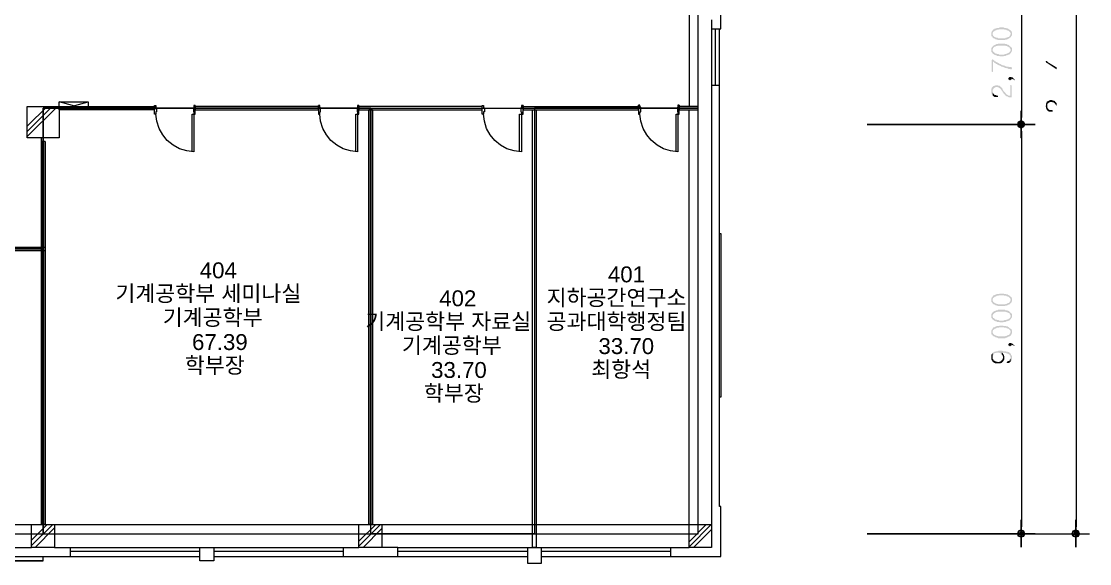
# Model space of a CAD drawing. Header units: millimetres. Extents: x -750 to 99069, y 12094 to 66109.
# Drawn here: x 75588 to 99069, y 16158 to 28080 of the extents above; entities that cross this region are included whole.
import ezdxf

# ---------------------------------------------------------------- set-up
doc = ezdxf.new("R2010")
doc.units = ezdxf.units.MM
for name, color, linetype in [('PDF_문자', 7, 'Continuous'), ('PDF_솔리드 채우기', 7, 'Continuous'), ('PDF_형상', 7, 'Continuous')]:
    doc.layers.add(name, color=color, linetype=linetype)
doc.styles.add('PDF 맑은고딕Semilight', font='Arial.ttf')

msp = doc.modelspace()

# ---------------------------------------------------------------- hatches: boundary and pattern name
at = {"layer": 'PDF_솔리드 채우기', "transparency": 33554559}
for points in [[(96938, 27877), (96938, 27807), (96938, 27817), (96938, 27827), (96948, 27837), (96948, 27847), (96958, 27857), (96968, 27857), (96977, 27867), (96987, 27877), (96997, 27877), (97007, 27886), (97017, 27886), (97027, 27896), (97037, 27896), (97047, 27896), (97067, 27896), (97077, 27906), (97087, 27906), (97096, 27906), (97116, 27906), (97126, 27906), (97136, 27906), (97146, 27906), (97166, 27906), (97176, 27906), (97186, 27906), (97196, 27896), (97215, 27896), (97225, 27896), (97235, 27896), (97245, 27886), (97255, 27886), (97265, 27886), (97265, 27877), (97285, 27877), (97295, 27867), (97305, 27857), (97315, 27847), (97315, 27847), (97324, 27837), (97324, 27827), (97334, 27817), (97334, 27807), (97334, 27728), (97344, 27738), (97344, 27748), (97354, 27758), (97354, 27768), (97364, 27777), (97364, 27787), (97364, 27797), (97364, 27807), (97364, 27817), (97364, 27827), (97364, 27837), (97354, 27847), (97354, 27857), (97344, 27867), (97334, 27877), (97324, 27886), (97315, 27896), (97305, 27896), (97295, 27906), (97295, 27906), (97285, 27916), (97275, 27916), (97265, 27926), (97255, 27926), (97245, 27926), (97225, 27936), (97215, 27936), (97205, 27936), (97196, 27936), (97176, 27946), (97166, 27946), (97156, 27946), (97136, 27946), (97136, 27946), (97116, 27946), (97106, 27946), (97096, 27946), (97077, 27936), (97067, 27936), (97057, 27936), (97047, 27936), (97037, 27936), (97017, 27926), (97007, 27926), (96997, 27916), (96987, 27916), (96977, 27916), (96977, 27906), (96958, 27906), (96948, 27896), (96938, 27886)], [(96908, 27807), (96908, 27797), (96908, 27787), (96908, 27768), (96908, 27758), (96918, 27748), (96928, 27748), (96928, 27738), (96938, 27728), (96948, 27718), (96958, 27708), (96968, 27708), (96977, 27698), (96987, 27698), (96997, 27688), (97007, 27688), (97017, 27688), (97027, 27678), (97037, 27678), (97047, 27678), (97057, 27668), (97077, 27668), (97087, 27668), (97096, 27668), (97116, 27668), (97126, 27668), (97136, 27668), (97146, 27668), (97166, 27668), (97176, 27668), (97186, 27668), (97196, 27668), (97215, 27678), (97225, 27678), (97235, 27678), (97245, 27678), (97255, 27688), (97265, 27688), (97275, 27698), (97285, 27698), (97295, 27698), (97305, 27708), (97315, 27718), (97324, 27728), (97334, 27728), (97334, 27807), (97334, 27797), (97324, 27787), (97324, 27777), (97315, 27768), (97315, 27758), (97305, 27748), (97295, 27738), (97285, 27738), (97265, 27728), (97255, 27728), (97245, 27718), (97235, 27718), (97225, 27718), (97215, 27708), (97205, 27708), (97196, 27708), (97176, 27708), (97166, 27708), (97156, 27708), (97136, 27708), (97136, 27708), (97116, 27708), (97106, 27708), (97096, 27708), (97077, 27708), (97067, 27708), (97057, 27708), (97047, 27718), (97037, 27718), (97027, 27718), (97007, 27728), (96997, 27728), (96997, 27728), (96987, 27738), (96977, 27738), (96968, 27748), (96958, 27758), (96948, 27768), (96948, 27777), (96938, 27787), (96938, 27797), (96938, 27807), (96938, 27877), (96928, 27867), (96918, 27857), (96918, 27847), (96908, 27837), (96908, 27827), (96908, 27817)], [(96908, 27450), (96908, 27440), (96908, 27430), (96908, 27421), (96908, 27411), (96918, 27401), (96928, 27391), (96928, 27381), (96938, 27371), (96948, 27361), (96958, 27361), (96968, 27351), (96977, 27351), (96987, 27341), (96997, 27341), (97007, 27331), (97017, 27331), (97027, 27331), (97037, 27321), (97047, 27321), (97057, 27321), (97077, 27321), (97087, 27321), (97096, 27311), (97116, 27311), (97126, 27311), (97136, 27311), (97146, 27311), (97166, 27311), (97176, 27311), (97186, 27321), (97196, 27321), (97215, 27321), (97225, 27321), (97235, 27331), (97245, 27331), (97255, 27331), (97265, 27341), (97275, 27341), (97285, 27351), (97295, 27351), (97305, 27351), (97315, 27361), (97324, 27371), (97334, 27381), (97334, 27450), (97334, 27440), (97324, 27430), (97324, 27421), (97315, 27411), (97315, 27401), (97305, 27401), (97295, 27391), (97285, 27381), (97265, 27381), (97255, 27371), (97245, 27371), (97235, 27361), (97225, 27361), (97215, 27361), (97205, 27361), (97196, 27351), (97176, 27351), (97166, 27351), (97156, 27351), (97136, 27351), (97136, 27351), (97116, 27351), (97106, 27351), (97096, 27351), (97077, 27351), (97067, 27361), (97057, 27361), (97047, 27361), (97037, 27361), (97027, 27371), (97007, 27371), (96997, 27371), (96997, 27381), (96987, 27381), (96977, 27391), (96968, 27401), (96958, 27411), (96948, 27411), (96948, 27421), (96938, 27430), (96938, 27440), (96938, 27450), (96938, 27530), (96928, 27520), (96918, 27510), (96918, 27500), (96908, 27490), (96908, 27480), (96908, 27470), (96908, 27460)], [(96938, 27530), (96938, 27450), (96938, 27460), (96938, 27470), (96948, 27480), (96948, 27490), (96958, 27500), (96968, 27510), (96977, 27520), (96987, 27520), (96997, 27530), (97007, 27530), (97017, 27540), (97027, 27540), (97037, 27540), (97047, 27549), (97067, 27549), (97077, 27549), (97087, 27549), (97096, 27549), (97116, 27549), (97126, 27549), (97136, 27549), (97146, 27549), (97166, 27549), (97176, 27549), (97186, 27549), (97196, 27549), (97215, 27549), (97225, 27540), (97235, 27540), (97245, 27540), (97255, 27530), (97265, 27530), (97265, 27530), (97285, 27520), (97295, 27510), (97305, 27510), (97315, 27500), (97315, 27490), (97324, 27480), (97324, 27470), (97334, 27460), (97334, 27450), (97334, 27381), (97344, 27391), (97344, 27401), (97354, 27411), (97354, 27421), (97364, 27430), (97364, 27440), (97364, 27450), (97364, 27450), (97364, 27460), (97364, 27470), (97364, 27490), (97354, 27500), (97354, 27510), (97344, 27510), (97334, 27520), (97324, 27530), (97315, 27540), (97305, 27549), (97295, 27549), (97295, 27559), (97285, 27559), (97275, 27569), (97265, 27569), (97255, 27569), (97245, 27579), (97225, 27579), (97215, 27579), (97205, 27589), (97196, 27589), (97176, 27589), (97166, 27589), (97156, 27589), (97136, 27589), (97136, 27589), (97116, 27589), (97106, 27589), (97096, 27589), (97077, 27589), (97067, 27589), (97057, 27589), (97047, 27579), (97037, 27579), (97017, 27579), (97007, 27569), (96997, 27569), (96987, 27559), (96977, 27559), (96977, 27559), (96958, 27549), (96948, 27540)], [(96918, 27222), (96918, 26984), (96918, 26974), (96928, 26964), (96928, 26964), (96938, 26974), (96948, 26974), (96948, 26984), (96948, 27193), (96958, 27193), (96968, 27183), (96968, 27173), (96977, 27173), (96987, 27163), (96997, 27163), (97007, 27153), (97017, 27143), (97027, 27143), (97037, 27133), (97057, 27123), (97067, 27123), (97077, 27113), (97087, 27113), (97096, 27103), (97106, 27103), (97126, 27093), (97136, 27083), (97146, 27083), (97156, 27083), (97166, 27074), (97176, 27074), (97196, 27064), (97205, 27064), (97215, 27054), (97225, 27054), (97245, 27054), (97255, 27044), (97265, 27044), (97275, 27044), (97285, 27034), (97295, 27034), (97305, 27034), (97324, 27034), (97334, 27024), (97334, 27024), (97354, 27024), (97354, 27034), (97364, 27044), (97364, 27044), (97364, 27054), (97364, 27064), (97354, 27064), (97344, 27074), (97334, 27074), (97315, 27074), (97305, 27074), (97295, 27074), (97285, 27083), (97275, 27083), (97255, 27083), (97245, 27083), (97235, 27093), (97225, 27093), (97215, 27093), (97205, 27103), (97186, 27103), (97176, 27113), (97166, 27113), (97156, 27113), (97146, 27123), (97136, 27123), (97116, 27133), (97106, 27143), (97096, 27143), (97096, 27143), (97077, 27153), (97067, 27163), (97057, 27163), (97047, 27173), (97027, 27183), (97017, 27183), (97007, 27193), (96997, 27202), (96987, 27202), (96977, 27212), (96977, 27222), (96968, 27222), (96958, 27232), (96948, 27242), (96938, 27242), (96928, 27242), (96928, 27242), (96918, 27232)], [(98346, 27023), (98346, 27066), (98167, 27173), (98127, 27212), (98108, 27212), (98108, 27202), (98098, 27193), (98108, 27183), (98108, 27173), (98118, 27173)], [(97285, 26826), (97285, 26806), (97295, 26796), (97295, 26796), (97305, 26796), (97315, 26786), (97324, 26786), (97334, 26796), (97344, 26796), (97344, 26796), (97354, 26806), (97354, 26816), (97354, 26826), (97364, 26816), (97374, 26816), (97384, 26806), (97394, 26806), (97404, 26796), (97414, 26786), (97414, 26786), (97424, 26786), (97414, 26806), (97404, 26816), (97394, 26826), (97384, 26826), (97384, 26836), (97374, 26846), (97354, 26846), (97344, 26855), (97334, 26855), (97324, 26855), (97324, 26855), (97305, 26855), (97295, 26846), (97295, 26846), (97285, 26836)], [(96908, 26548), (96908, 26528), (96908, 26518), (96908, 26508), (96908, 26499), (96918, 26489), (96918, 26479), (96928, 26469), (96938, 26459), (96938, 26548), (96938, 26558), (96938, 26568), (96938, 26578), (96948, 26588), (96958, 26598), (96958, 26608), (96968, 26618), (96977, 26618), (96987, 26627), (96997, 26627), (97007, 26637), (97017, 26637), (97027, 26637), (97037, 26637), (97047, 26637), (97057, 26627), (97067, 26627), (97077, 26618), (97087, 26618), (97096, 26608), (97106, 26608), (97106, 26598), (97116, 26588), (97126, 26578), (97126, 26568), (97136, 26558), (97146, 26548), (97156, 26528), (97156, 26528), (97166, 26518), (97176, 26508), (97176, 26499), (97186, 26489), (97196, 26479), (97205, 26469), (97215, 26459), (97225, 26449), (97225, 26439), (97235, 26439), (97235, 26439), (97245, 26429), (97265, 26429), (97275, 26419), (97285, 26419), (97295, 26409), (97305, 26409), (97315, 26409), (97324, 26409), (97344, 26409), (97354, 26409), (97354, 26667), (97354, 26677), (97344, 26677), (97334, 26687), (97334, 26687), (97324, 26677), (97324, 26677), (97324, 26667), (97324, 26667), (97324, 26449), (97305, 26449), (97295, 26449), (97285, 26449), (97275, 26459), (97265, 26459), (97255, 26469), (97245, 26469), (97245, 26479), (97235, 26479), (97225, 26489), (97225, 26499), (97215, 26508), (97205, 26518), (97196, 26528), (97186, 26538), (97176, 26548), (97176, 26558), (97166, 26568), (97156, 26578), (97156, 26598), (97146, 26608), (97136, 26618), (97126, 26627), (97126, 26637), (97116, 26637), (97106, 26647), (97106, 26647), (97096, 26657), (97087, 26667), (97067, 26667), (97057, 26667), (97047, 26677), (97037, 26677), (97027, 26677), (97007, 26677), (96997, 26667), (96987, 26667), (96977, 26667), (96968, 26657), (96958, 26657), (96948, 26647), (96938, 26637), (96938, 26637), (96928, 26627), (96918, 26618), (96918, 26608), (96908, 26598), (96908, 26578), (96908, 26568), (96908, 26558)], [(96938, 26459), (96938, 26449), (96948, 26439), (96958, 26429), (96968, 26429), (96977, 26419), (96987, 26419), (97007, 26419), (97017, 26419), (97027, 26419), (97037, 26419), (97047, 26419), (97057, 26419), (97057, 26429), (97057, 26439), (97057, 26449), (97057, 26449), (97047, 26449), (97037, 26449), (97027, 26449), (97007, 26459), (96997, 26459), (96987, 26459), (96977, 26469), (96968, 26469), (96968, 26479), (96958, 26489), (96948, 26499), (96948, 26508), (96938, 26518), (96938, 26528), (96938, 26538), (96938, 26548)], [(98346, 26221), (98346, 26280), (98326, 26300), (98326, 26310), (98316, 26310), (98306, 26320), (98306, 26330), (98296, 26330), (98286, 26340), (98256, 26340), (98246, 26350), (98197, 26350), (98187, 26340), (98177, 26340), (98167, 26330), (98157, 26330), (98147, 26320), (98137, 26320), (98127, 26310), (98127, 26300), (98118, 26290), (98118, 26280), (98108, 26271), (98108, 26231), (98098, 26221), (98108, 26201), (98108, 26171), (98118, 26161), (98118, 26152), (98137, 26132), (98137, 26251), (98147, 26271), (98167, 26290), (98177, 26290), (98187, 26300), (98197, 26310), (98246, 26310), (98256, 26300), (98276, 26300), (98296, 26280), (98306, 26280), (98306, 26271), (98316, 26261), (98326, 26251), (98326, 26241)], [(98137, 26132), (98137, 26122), (98147, 26112), (98157, 26112), (98167, 26102), (98177, 26092), (98187, 26092), (98207, 26092), (98217, 26092), (98227, 26092), (98237, 26092), (98246, 26092), (98256, 26092), (98256, 26102), (98256, 26112), (98256, 26122), (98256, 26122), (98246, 26132), (98237, 26132), (98227, 26132), (98207, 26132), (98197, 26132), (98187, 26132), (98177, 26142), (98167, 26142), (98167, 26152), (98157, 26161), (98147, 26171), (98147, 26181), (98137, 26191), (98137, 26201), (98137, 26211), (98137, 26221)], [(96938, 22027), (96938, 21958), (96938, 21968), (96938, 21978), (96948, 21988), (96948, 21998), (96958, 22008), (96968, 22008), (96977, 22017), (96987, 22027), (96997, 22027), (97007, 22037), (97017, 22037), (97027, 22047), (97037, 22047), (97047, 22047), (97067, 22047), (97077, 22057), (97087, 22057), (97096, 22057), (97116, 22057), (97126, 22057), (97136, 22057), (97146, 22057), (97166, 22057), (97176, 22057), (97186, 22057), (97196, 22047), (97215, 22047), (97225, 22047), (97235, 22047), (97245, 22037), (97255, 22037), (97265, 22037), (97265, 22027), (97285, 22027), (97295, 22017), (97305, 22008), (97315, 21998), (97315, 21998), (97324, 21988), (97324, 21978), (97334, 21968), (97334, 21958), (97334, 21879), (97344, 21889), (97344, 21898), (97354, 21908), (97354, 21918), (97364, 21928), (97364, 21938), (97364, 21948), (97364, 21958), (97364, 21968), (97364, 21978), (97364, 21988), (97354, 21998), (97354, 22008), (97344, 22017), (97334, 22027), (97324, 22037), (97315, 22047), (97305, 22047), (97295, 22057), (97295, 22057), (97285, 22067), (97275, 22067), (97265, 22077), (97255, 22077), (97245, 22077), (97225, 22087), (97215, 22087), (97205, 22087), (97196, 22087), (97176, 22097), (97166, 22097), (97156, 22097), (97136, 22097), (97136, 22097), (97116, 22097), (97106, 22097), (97096, 22097), (97077, 22087), (97067, 22087), (97057, 22087), (97047, 22087), (97037, 22087), (97017, 22077), (97007, 22077), (96997, 22067), (96987, 22067), (96977, 22067), (96977, 22057), (96958, 22057), (96948, 22047), (96938, 22037)], [(96908, 21958), (96908, 21948), (96908, 21938), (96908, 21928), (96908, 21918), (96918, 21908), (96928, 21898), (96928, 21889), (96938, 21879), (96948, 21869), (96958, 21859), (96968, 21859), (96977, 21849), (96987, 21849), (96997, 21839), (97007, 21839), (97017, 21839), (97027, 21829), (97037, 21829), (97047, 21829), (97057, 21819), (97077, 21819), (97087, 21819), (97096, 21819), (97116, 21819), (97126, 21819), (97136, 21819), (97146, 21819), (97166, 21819), (97176, 21819), (97186, 21819), (97196, 21819), (97215, 21829), (97225, 21829), (97235, 21829), (97245, 21829), (97255, 21839), (97265, 21839), (97275, 21849), (97285, 21849), (97295, 21849), (97305, 21859), (97315, 21869), (97324, 21879), (97334, 21879), (97334, 21958), (97334, 21948), (97324, 21938), (97324, 21928), (97315, 21918), (97315, 21908), (97305, 21898), (97295, 21889), (97285, 21889), (97265, 21879), (97255, 21879), (97245, 21869), (97235, 21869), (97225, 21869), (97215, 21859), (97205, 21859), (97196, 21859), (97176, 21859), (97166, 21859), (97156, 21859), (97136, 21859), (97136, 21859), (97116, 21859), (97106, 21859), (97096, 21859), (97077, 21859), (97067, 21859), (97057, 21859), (97047, 21869), (97037, 21869), (97027, 21869), (97007, 21879), (96997, 21879), (96997, 21879), (96987, 21889), (96977, 21898), (96968, 21898), (96958, 21908), (96948, 21918), (96948, 21928), (96938, 21938), (96938, 21948), (96938, 21958), (96938, 22027), (96928, 22017), (96918, 22008), (96918, 21998), (96908, 21988), (96908, 21978), (96908, 21968)], [(96908, 21601), (96908, 21591), (96908, 21581), (96908, 21571), (96908, 21561), (96918, 21551), (96928, 21542), (96928, 21532), (96938, 21522), (96948, 21522), (96958, 21512), (96968, 21502), (96977, 21502), (96987, 21492), (96997, 21492), (97007, 21482), (97017, 21482), (97027, 21482), (97037, 21472), (97047, 21472), (97057, 21472), (97077, 21472), (97087, 21472), (97096, 21462), (97116, 21462), (97126, 21462), (97136, 21462), (97146, 21462), (97166, 21462), (97176, 21472), (97186, 21472), (97196, 21472), (97215, 21472), (97225, 21472), (97235, 21482), (97245, 21482), (97255, 21482), (97265, 21492), (97275, 21492), (97285, 21502), (97295, 21502), (97305, 21502), (97315, 21512), (97324, 21522), (97334, 21532), (97334, 21601), (97334, 21591), (97324, 21581), (97324, 21571), (97315, 21561), (97315, 21551), (97305, 21551), (97295, 21542), (97285, 21532), (97265, 21532), (97255, 21522), (97245, 21522), (97235, 21512), (97225, 21512), (97215, 21512), (97205, 21512), (97196, 21512), (97176, 21502), (97166, 21502), (97156, 21502), (97136, 21502), (97136, 21502), (97116, 21502), (97106, 21502), (97096, 21502), (97077, 21502), (97067, 21512), (97057, 21512), (97047, 21512), (97037, 21512), (97027, 21522), (97007, 21522), (96997, 21522), (96997, 21532), (96987, 21532), (96977, 21542), (96968, 21551), (96958, 21561), (96948, 21561), (96948, 21571), (96938, 21581), (96938, 21591), (96938, 21601), (96938, 21680), (96928, 21670), (96918, 21661), (96918, 21651), (96908, 21641), (96908, 21631), (96908, 21621), (96908, 21611)], [(96938, 21680), (96938, 21601), (96938, 21611), (96938, 21621), (96948, 21631), (96948, 21641), (96958, 21651), (96968, 21661), (96977, 21670), (96987, 21670), (96997, 21680), (97007, 21680), (97017, 21690), (97027, 21690), (97037, 21690), (97047, 21700), (97067, 21700), (97077, 21700), (97087, 21700), (97096, 21700), (97116, 21700), (97126, 21700), (97136, 21700), (97146, 21700), (97166, 21700), (97176, 21700), (97186, 21700), (97196, 21700), (97215, 21700), (97225, 21690), (97235, 21690), (97245, 21690), (97255, 21680), (97265, 21680), (97265, 21680), (97285, 21670), (97295, 21670), (97305, 21661), (97315, 21651), (97315, 21641), (97324, 21631), (97324, 21621), (97334, 21611), (97334, 21601), (97334, 21532), (97344, 21542), (97344, 21551), (97354, 21561), (97354, 21571), (97364, 21581), (97364, 21591), (97364, 21601), (97364, 21601), (97364, 21611), (97364, 21631), (97364, 21641), (97354, 21651), (97354, 21661), (97344, 21661), (97334, 21670), (97324, 21680), (97315, 21690), (97305, 21700), (97295, 21710), (97295, 21710), (97285, 21710), (97275, 21720), (97265, 21720), (97255, 21730), (97245, 21730), (97225, 21730), (97215, 21730), (97205, 21740), (97196, 21740), (97176, 21740), (97166, 21740), (97156, 21740), (97136, 21740), (97136, 21740), (97116, 21740), (97106, 21740), (97096, 21740), (97077, 21740), (97067, 21740), (97057, 21740), (97047, 21730), (97037, 21730), (97017, 21730), (97007, 21720), (96997, 21720), (96987, 21710), (96977, 21710), (96977, 21710), (96958, 21700), (96948, 21690), (96938, 21690)], [(96938, 21323), (96938, 21254), (96938, 21264), (96938, 21274), (96948, 21284), (96948, 21294), (96958, 21304), (96968, 21304), (96977, 21314), (96987, 21323), (96997, 21323), (97007, 21333), (97017, 21333), (97027, 21343), (97037, 21343), (97047, 21343), (97067, 21343), (97077, 21353), (97087, 21353), (97096, 21353), (97116, 21353), (97126, 21353), (97136, 21353), (97146, 21353), (97166, 21353), (97176, 21353), (97186, 21353), (97196, 21343), (97215, 21343), (97225, 21343), (97235, 21343), (97245, 21333), (97255, 21333), (97265, 21333), (97265, 21323), (97285, 21323), (97295, 21314), (97305, 21304), (97315, 21294), (97315, 21294), (97324, 21284), (97324, 21274), (97334, 21264), (97334, 21254), (97334, 21175), (97344, 21185), (97344, 21195), (97354, 21204), (97354, 21214), (97364, 21224), (97364, 21234), (97364, 21244), (97364, 21254), (97364, 21264), (97364, 21274), (97364, 21284), (97354, 21294), (97354, 21304), (97344, 21314), (97334, 21323), (97324, 21333), (97315, 21333), (97305, 21343), (97295, 21353), (97295, 21353), (97285, 21363), (97275, 21363), (97265, 21373), (97255, 21373), (97245, 21373), (97225, 21383), (97215, 21383), (97205, 21383), (97196, 21383), (97176, 21383), (97166, 21393), (97156, 21393), (97136, 21393), (97136, 21393), (97116, 21393), (97106, 21393), (97096, 21393), (97077, 21383), (97067, 21383), (97057, 21383), (97047, 21383), (97037, 21383), (97017, 21373), (97007, 21373), (96997, 21363), (96987, 21363), (96977, 21353), (96977, 21353), (96958, 21353), (96948, 21343), (96938, 21333)], [(96908, 21254), (96908, 21244), (96908, 21234), (96908, 21214), (96908, 21204), (96918, 21195), (96928, 21195), (96928, 21185), (96938, 21175), (96948, 21165), (96958, 21155), (96968, 21155), (96977, 21145), (96987, 21145), (96997, 21135), (97007, 21135), (97017, 21135), (97027, 21125), (97037, 21125), (97047, 21125), (97057, 21115), (97077, 21115), (97087, 21115), (97096, 21115), (97116, 21115), (97126, 21115), (97136, 21115), (97146, 21115), (97166, 21115), (97176, 21115), (97186, 21115), (97196, 21115), (97215, 21115), (97225, 21125), (97235, 21125), (97245, 21125), (97255, 21135), (97265, 21135), (97275, 21145), (97285, 21145), (97295, 21145), (97305, 21155), (97315, 21165), (97324, 21165), (97334, 21175), (97334, 21254), (97334, 21244), (97324, 21234), (97324, 21224), (97315, 21214), (97315, 21204), (97305, 21195), (97295, 21185), (97285, 21185), (97265, 21175), (97255, 21175), (97245, 21165), (97235, 21165), (97225, 21165), (97215, 21155), (97205, 21155), (97196, 21155), (97176, 21155), (97166, 21155), (97156, 21155), (97136, 21155), (97136, 21155), (97116, 21155), (97106, 21155), (97096, 21155), (97077, 21155), (97067, 21155), (97057, 21155), (97047, 21165), (97037, 21165), (97027, 21165), (97007, 21175), (96997, 21175), (96997, 21175), (96987, 21185), (96977, 21185), (96968, 21195), (96958, 21204), (96948, 21214), (96948, 21224), (96938, 21234), (96938, 21244), (96938, 21254), (96938, 21323), (96928, 21314), (96918, 21304), (96918, 21294), (96908, 21284), (96908, 21274), (96908, 21264)], [(97285, 20976), (97285, 20957), (97295, 20947), (97295, 20947), (97305, 20947), (97315, 20937), (97324, 20937), (97334, 20947), (97344, 20947), (97344, 20947), (97354, 20957), (97354, 20967), (97354, 20976), (97364, 20967), (97374, 20967), (97384, 20957), (97394, 20957), (97404, 20947), (97414, 20937), (97414, 20937), (97424, 20947), (97414, 20957), (97404, 20967), (97394, 20976), (97384, 20976), (97384, 20986), (97374, 20996), (97354, 20996), (97344, 21006), (97334, 21006), (97324, 21006), (97324, 21006), (97305, 21006), (97295, 20996), (97295, 20996), (97285, 20986)], [(96908, 20699), (96908, 20689), (96908, 20669), (96908, 20659), (96908, 20649), (96918, 20639), (96918, 20629), (96928, 20620), (96928, 20610), (96938, 20600), (96938, 20590), (96948, 20590), (96958, 20580), (96968, 20580), (96977, 20570), (96987, 20570), (96997, 20560), (97017, 20560), (97027, 20560), (97037, 20560), (97057, 20560), (97057, 20560), (97077, 20560), (97087, 20560), (97096, 20560), (97106, 20560), (97126, 20570), (97136, 20570), (97146, 20580), (97146, 20580), (97156, 20590), (97166, 20600), (97166, 20600), (97176, 20610), (97176, 20620), (97186, 20629), (97186, 20639), (97196, 20649), (97196, 20669), (97196, 20679), (97196, 20679), (97196, 20699), (97196, 20709), (97196, 20719), (97186, 20729), (97186, 20739), (97176, 20758), (97176, 20758), (97166, 20768), (97166, 20778), (97166, 20689), (97166, 20679), (97156, 20669), (97156, 20659), (97156, 20649), (97146, 20639), (97136, 20629), (97136, 20620), (97126, 20620), (97116, 20610), (97106, 20600), (97096, 20600), (97087, 20600), (97077, 20590), (97067, 20590), (97057, 20590), (97047, 20590), (97027, 20600), (97017, 20600), (97007, 20600), (96997, 20610), (96987, 20610), (96977, 20620), (96968, 20620), (96958, 20629), (96958, 20639), (96948, 20649), (96938, 20659), (96938, 20669), (96938, 20679), (96938, 20699), (96938, 20788), (96928, 20778), (96918, 20768), (96918, 20758), (96908, 20748), (96908, 20739), (96908, 20729), (96908, 20719)], [(96938, 20788), (96938, 20699), (96938, 20709), (96938, 20719), (96938, 20729), (96948, 20739), (96958, 20748), (96958, 20758), (96968, 20768), (96968, 20768), (96977, 20778), (96987, 20788), (96997, 20788), (97017, 20788), (97027, 20798), (97037, 20798), (97047, 20798), (97057, 20798), (97067, 20798), (97077, 20798), (97096, 20788), (97106, 20788), (97116, 20778), (97126, 20778), (97136, 20768), (97136, 20758), (97136, 20798), (97156, 20798), (97176, 20798), (97186, 20798), (97196, 20788), (97215, 20788), (97225, 20788), (97235, 20788), (97245, 20778), (97255, 20778), (97265, 20778), (97275, 20768), (97285, 20768), (97295, 20758), (97305, 20758), (97305, 20748), (97315, 20739), (97324, 20729), (97324, 20719), (97324, 20709), (97334, 20699), (97334, 20679), (97334, 20679), (97334, 20600), (97344, 20600), (97344, 20610), (97344, 20610), (97354, 20620), (97354, 20639), (97364, 20649), (97364, 20659), (97364, 20669), (97364, 20679), (97364, 20699), (97364, 20709), (97364, 20719), (97354, 20729), (97354, 20739), (97344, 20748), (97344, 20758), (97334, 20768), (97324, 20778), (97324, 20788), (97315, 20788), (97305, 20798), (97305, 20798), (97295, 20808), (97285, 20808), (97275, 20808), (97265, 20818), (97255, 20818), (97245, 20818), (97235, 20818), (97225, 20828), (97215, 20828), (97205, 20828), (97186, 20828), (97176, 20828), (97166, 20828), (97146, 20838), (97136, 20838), (97116, 20838), (97096, 20838), (97096, 20838), (97077, 20838), (97067, 20838), (97047, 20828), (97037, 20828), (97017, 20828), (97007, 20828), (96997, 20818), (96987, 20818), (96977, 20818), (96968, 20808), (96958, 20808), (96948, 20798), (96938, 20798)], [(97136, 20758), (97146, 20748), (97156, 20739), (97156, 20729), (97156, 20719), (97166, 20709), (97166, 20689), (97166, 20778), (97156, 20788), (97146, 20798), (97136, 20798)], [(97245, 20590), (97245, 20580), (97255, 20570), (97265, 20570), (97275, 20570), (97285, 20570), (97295, 20570), (97305, 20580), (97315, 20580), (97324, 20590), (97334, 20600), (97334, 20679), (97334, 20669), (97324, 20659), (97324, 20649), (97315, 20639), (97315, 20629), (97315, 20629), (97305, 20620), (97295, 20610), (97285, 20610), (97265, 20610), (97265, 20600), (97255, 20600)]]:
    msp.add_hatch(color=256, dxfattribs=at).paths.add_polyline_path(points)

# ---------------------------------------------------------------- linework, layer by layer
at = {"layer": 'PDF_형상', "lineweight": 5}
for points in [[(90761, 28115), (90761, 27916), (90960, 27916), (90960, 28918), (89770, 28918), (89770, 28888), (85229, 28888), (85229, 36611), (85259, 36611), (85259, 37810), (83861, 37810), (83861, 37781), (77863, 37781), (77863, 37810), (76664, 37810), (76664, 37781), (75960, 37781), (72163, 37781), (72163, 37414), (75960, 37414), (75960, 37781)], [(61664, 23078), (68862, 23078), (76069, 23078), (76069, 26171), (83266, 26171), (86865, 26171), (90464, 26171), (90464, 28511), (84912, 28511), (84912, 28561), (81968, 28561), (78865, 28561), (76317, 28561), (76317, 34013), (78865, 34013), (78865, 37463), (71865, 37463), (71865, 28561), (66462, 28561), (62864, 28561), (61416, 28561)], [(61664, 16813), (68862, 16813), (76069, 16813), (83266, 16813), (86865, 16813), (90464, 16813), (90464, 26171), (90464, 28511), (84912, 28511), (84912, 28561), (84912, 34013), (84912, 37463), (82860, 37463), (78865, 37463), (71865, 37463), (66462, 37463), (62467, 37463)], [(98772, 37057), (98772, 16971)], [(90761, 28709), (90266, 28214), (90266, 26211)], [(97572, 28362), (97572, 25963)], [(90761, 27916), (90761, 26667)], [(90841, 27916), (90841, 26667)], [(90930, 26667), (90930, 27916)], [(83861, 16515), (89859, 16515), (89859, 16317), (90960, 16317), (90960, 17417), (90930, 17417), (90930, 26667), (90761, 26667), (90761, 17021)], [(76029, 26211), (78518, 26211), (78518, 26132), (76416, 26132), (77060, 26310)], [(77060, 26132), (76416, 26310), (77060, 26310), (77060, 26132), (76416, 26132), (76416, 26310)], [(11480, 25715), (11480, 26211), (10974, 26211), (10974, 25715), (11480, 25715), (11480, 17021), (90266, 17021), (90266, 26112)], [(76386, 26211), (75712, 25547)], [(76267, 26211), (75712, 25656)], [(76158, 26211), (75712, 25775)], [(79410, 26231), (79410, 26132)], [(82116, 26142), (82116, 26211), (79410, 26211), (79410, 26132), (82116, 26132), (82116, 26231), (82116, 26043), (82146, 26043), (82146, 26092), (82166, 26092), (82166, 26181), (82146, 26181), (82146, 26231), (82116, 26231)], [(83009, 26231), (83009, 26132), (85715, 26132), (85715, 26231)], [(85715, 26142), (85715, 26211), (83009, 26211), (83009, 26142)], [(83306, 17021), (83306, 26132), (83227, 26132), (83227, 17021)], [(83306, 26132), (83306, 17021), (83227, 17021), (83227, 26132)], [(86617, 26231), (86617, 26132), (89155, 26132), (89155, 26241), (89155, 26043), (89185, 26043), (89185, 26092), (89205, 26092), (89205, 26191), (89185, 26191), (89185, 26241), (89155, 26241)], [(86617, 26142), (86617, 26211), (89155, 26211), (89155, 26142)], [(86826, 16515), (86826, 26132), (86905, 26132), (86905, 16515), (86826, 16515), (86826, 26132)], [(86905, 26132), (86905, 16515)], [(90048, 26241), (90048, 26132), (90464, 26132)], [(90464, 26211), (90048, 26211), (90048, 26142)], [(79341, 25210), (79341, 26043), (79380, 26043), (79380, 25210), (79222, 25230), (79063, 25279), (78924, 25358), (78795, 25458), (78696, 25586), (78617, 25725), (78567, 25884), (78547, 26043)], [(82939, 25210), (82939, 26043), (82979, 26043), (82979, 25210), (82820, 25230), (82662, 25279), (82523, 25358), (82394, 25458), (82295, 25586), (82216, 25725), (82166, 25884), (82146, 26043)], [(86538, 25210), (86538, 26043), (86578, 26043), (86578, 25210), (86419, 25230), (86260, 25279), (86122, 25358), (85993, 25458), (85894, 25586), (85814, 25725), (85765, 25884), (85745, 26043)], [(89978, 25210), (89978, 26043), (90018, 26043), (90018, 25210), (89859, 25230), (89701, 25279), (89562, 25358), (89433, 25467), (89334, 25586), (89255, 25725), (89205, 25884), (89185, 26043)], [(97572, 25666), (97572, 16971)], [(76109, 25438), (76109, 17021), (76029, 17021), (76029, 25438), (76029, 25517)], [(76109, 17021), (76109, 25438), (76029, 25438), (76029, 17021)], [(90930, 23415), (90960, 23415), (90960, 19817), (90930, 19817)], [(73214, 23019), (73214, 23118), (73214, 23039), (76109, 23039)], [(73214, 23118), (76109, 23118)], [(70706, 17021), (79628, 17021)], [(76277, 17021), (75811, 16555)], [(76158, 17021), (75811, 16674)], [(76317, 16942), (75891, 16515)], [(79707, 17021), (86826, 17021)], [(83485, 17021), (83009, 16545)], [(83376, 17021), (83009, 16654)], [(83514, 16932), (83098, 16515)], [(86905, 17021), (90266, 17021)], [(90752, 17021), (90266, 16525)], [(90642, 17021), (90266, 16634)], [(90761, 16912), (90365, 16515)], [(97870, 16813), (94182, 16813), (99069, 16813)], [(11876, 16515), (75464, 16515), (75811, 16515)], [(76317, 16515), (76664, 16515), (76664, 16317)], [(76664, 16515), (79569, 16515)], [(79767, 16515), (82662, 16515), (82662, 16317), (83861, 16317), (83861, 16515), (83514, 16515)], [(82662, 16515), (83009, 16515)], [(89859, 16515), (90266, 16515)], [(68941, 16218), (76069, 16218), (68941, 16218)], [(72619, 16317), (75464, 16317), (76664, 16317), (79509, 16317)], [(76069, 16218), (76069, 16317)], [(76664, 16436), (79509, 16436)], [(79816, 16436), (82662, 16436)], [(79816, 16317), (82662, 16317)], [(83861, 16436), (86717, 16436)], [(83861, 16317), (86717, 16317)], [(87014, 16436), (89859, 16436)], [(87014, 16317), (89859, 16317)]]:
    msp.add_lwpolyline(points, dxfattribs=at)
for points in [[(75712, 26211), (76416, 26211), (76416, 25517), (75712, 25517)], [(76069, 23078), (76069, 16813), (83266, 16813), (83266, 26171), (76069, 26171)], [(78518, 26043), (78518, 26231), (78547, 26231), (78547, 26181), (78557, 26181), (78557, 26092), (78547, 26092), (78547, 26043)], [(79410, 26043), (79410, 26231), (79380, 26231), (79380, 26181), (79370, 26181), (79370, 26092), (79380, 26092), (79380, 26043)], [(83009, 26043), (83009, 26231), (82979, 26231), (82979, 26181), (82969, 26181), (82969, 26092), (82979, 26092), (82979, 26043)], [(83266, 16813), (83266, 26171), (86865, 26171), (86865, 16813), (90464, 16813), (90464, 26171), (86865, 26171), (86865, 16813)], [(85715, 26043), (85715, 26231), (85745, 26231), (85745, 26181), (85765, 26181), (85765, 26092), (85745, 26092), (85745, 26043)], [(86617, 26043), (86617, 26231), (86578, 26231), (86578, 26181), (86568, 26181), (86568, 26092), (86578, 26092), (86578, 26043)], [(90048, 26043), (90048, 26241), (90018, 26241), (90018, 26191), (90008, 26191), (90008, 26092), (90018, 26092), (90018, 26043)], [(97870, 25814), (94182, 25814)], [(68862, 16813), (76069, 16813), (76069, 23078), (68862, 23078)], [(75811, 17021), (76317, 17021), (76317, 16515), (75811, 16515)], [(83009, 17021), (83514, 17021), (83514, 16515), (83009, 16515)], [(90266, 17021), (90761, 17021), (90761, 16515), (90266, 16515)], [(79747, 16218), (79737, 16218), (79509, 16218), (79509, 16515), (79816, 16515), (79816, 16218)], [(86945, 16158), (86935, 16158), (86717, 16158), (86717, 16515), (87014, 16515), (87014, 16158)]]:
    msp.add_lwpolyline(points, close=True, dxfattribs=at)
at = {"layer": 'PDF_형상', "lineweight": 25}
for points in [[(97568, 26113), (97568, 25519)], [(97568, 25737), (97618, 25766), (97638, 25816), (97618, 25866), (97568, 25895), (97509, 25866), (97489, 25816), (97509, 25766)], [(97568, 25895), (97509, 25866), (97489, 25816), (97509, 25766), (97568, 25737), (97618, 25766), (97638, 25816), (97618, 25866)], [(97568, 25776), (97588, 25786), (97608, 25816), (97588, 25846), (97568, 25856), (97539, 25846), (97529, 25816), (97539, 25786)], [(97568, 25856), (97539, 25846), (97529, 25816), (97539, 25786), (97568, 25776), (97588, 25786), (97608, 25816), (97588, 25846)], [(97568, 16745), (97618, 16765), (97638, 16815), (97618, 16874), (97568, 16894), (97509, 16874), (97489, 16815), (97509, 16765)], [(97568, 16785), (97588, 16795), (97608, 16815), (97588, 16844), (97568, 16854), (97539, 16844), (97529, 16815), (97539, 16795)], [(98768, 16745), (98818, 16765), (98837, 16815), (98818, 16874), (98768, 16894), (98708, 16874), (98689, 16815), (98708, 16765)], [(98768, 16785), (98798, 16795), (98808, 16815), (98798, 16844), (98768, 16854), (98738, 16844), (98728, 16815), (98738, 16795)]]:
    msp.add_lwpolyline(points, close=True, dxfattribs=at)
for points in [[(97568, 17122), (97568, 16517)], [(98768, 17122), (98768, 16517)]]:
    msp.add_lwpolyline(points, dxfattribs=at)

# ---------------------------------------------------------------- texts
at = {"layer": 'PDF_문자', "char_height": 349.8, "attachment_point": 4, "style": 'PDF 맑은고딕Semilight'}
for s, insert in [('404', (79509, 22604)), ('401', (88481, 22515)), ('기계공학부 세미나실', (77655, 22079)), ('402', (84773, 21989)), ('지하공간연구소', (87133, 21989)), ('기계공학부', (78696, 21553)), ('기계공학부 자료실', (83148, 21464)), ('공과대학행정팀', (87133, 21464)), ('67.39', (79340, 21027)), ('기계공학부', (83951, 20938)), ('33.70', (88273, 20938)), ('학부장', (79182, 20502)), ('33.70', (84595, 20413)), ('최항석', (88115, 20413)), ('학부장', (84436, 19887))]:
    msp.add_mtext(s, dxfattribs=dict(at, insert=insert))

doc.saveas('drawing.dxf')
